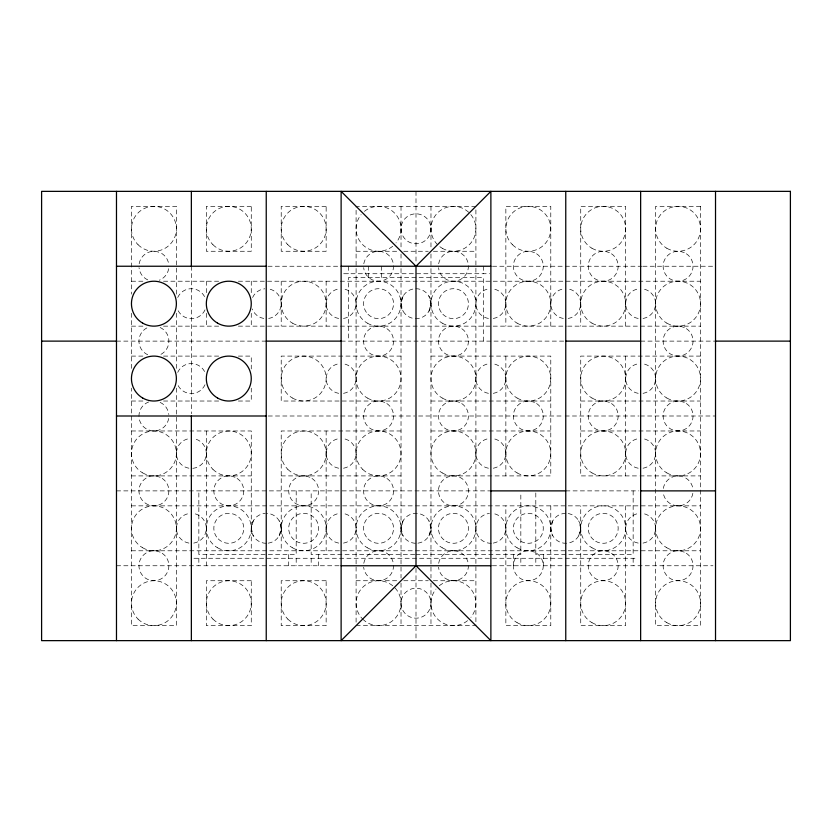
<?xml version="1.0" encoding="UTF-8"?>
<svg xmlns="http://www.w3.org/2000/svg" width="832" height="832" viewBox="0 0 832 832"><rect width="100%" height="100%" fill="white"/><g stroke="black" fill="none" stroke-linecap="round" stroke-linejoin="round"><path stroke-width="0.62" stroke-dasharray="4.16 3.12" d="M206.471 530.826L206.586 524.961M253.271 520.832L251.264 528.32L253.271 535.808M279.209 535.808L281.216 528.32L279.209 520.832M403.031 520.832L401.024 528.32L403.031 535.808M428.969 535.808L430.976 528.32L428.969 520.832M552.791 520.832L550.784 528.32L552.791 535.808M578.729 535.808L580.736 528.32L578.729 520.832M403.042 296.171L401.024 303.659L403.021 311.147M428.958 311.189L430.976 303.701L428.979 296.213M475.904 206.336L356.096 206.336L356.096 623.095M356.096 251.264L398.611 251.264M403.759 251.264L428.241 251.264M433.389 251.264L475.904 251.264M267.966 266.24L340.683 266.24M492.502 266.24L641.93 266.24M642.907 266.24L715.52 266.24M343.699 273.728L489.59 273.728M131.456 281.216L144.342 281.216M163.55 281.216L219.222 281.216M238.378 281.216L700.544 281.216M131.456 326.144L144.342 326.144M163.55 326.144L219.222 326.144M238.378 326.144L566.405 326.144M567.694 326.144L700.544 326.144M116.48 341.12L266.24 341.12M341.12 341.12L565.76 341.12M640.64 341.12L715.52 341.12M131.456 356.096L144.342 356.096M163.55 356.096L219.055 356.096M238.378 356.096L251.264 356.096L251.264 368.93M401.024 356.096L281.216 356.096L281.216 401.024L401.024 401.024M430.976 356.096L550.784 356.096L550.784 475.904L430.976 475.904M700.544 356.096L580.736 356.096L580.736 475.904L638.706 475.904M131.456 401.024L144.342 401.024M163.55 401.024L219.055 401.024M238.378 401.024L251.264 401.024L251.264 388.19M430.976 401.024L550.784 401.024M580.736 401.024L700.544 401.024M268.185 416L339.83 416M340.798 416L414.71 416M418.579 416L563.815 416M565.115 416L639.018 416M640.318 416L715.52 416M131.456 430.976L251.264 430.976L251.264 550.784M401.024 430.976L281.216 430.976L281.216 550.784M430.976 430.976L550.784 430.976M580.736 430.976L700.544 430.976M131.456 475.904L251.264 475.904M281.216 475.904L401.024 475.904M639.995 475.904L700.544 475.904M116.48 490.88L490.017 490.88M565.76 490.88L638.851 490.88M131.456 505.856L700.544 505.856M131.456 550.784L700.544 550.784M414.71 554.528L311.168 554.528L311.168 490.88M416 554.528L520.832 554.528L520.832 492.18M193.96 558.272L638.04 558.272M116.48 565.76L340.725 565.76M492.357 565.76L712.941 565.76M356.096 580.736L398.611 580.736M403.759 580.736L428.241 580.736M433.389 580.736L475.904 580.736M356.096 625.664L475.904 625.664L475.904 208.905M633.152 490.88L633.152 554.528L535.808 554.528L535.808 492.18M633.152 558.272L633.152 565.76M625.664 326.144L625.664 206.336L580.736 206.336L580.736 326.144M625.664 356.096L625.664 475.904M625.664 505.856L625.664 625.664L580.736 625.664L580.736 505.856M550.784 326.144L550.784 206.336L505.856 206.336L505.856 326.144M550.784 505.856L550.784 625.664L505.856 625.664L505.856 505.856M543.296 554.528L543.296 565.76M535.808 558.272L535.808 565.76M520.832 558.272L520.832 565.76M513.344 554.528L513.344 565.76M505.856 356.096L505.856 475.904M483.392 266.24L483.392 273.728M483.392 341.12L483.392 277.472L348.608 277.472L348.608 341.12M430.976 206.336L430.976 248.851M430.976 253.999L430.976 578.001M430.976 583.149L430.976 625.664M416 191.36L416 263.661M416 568.339L416 638.061M401.024 206.336L401.024 248.851M401.024 253.999L401.024 578.001M401.024 583.149L401.024 625.664M381.306 266.24L381.306 277.472M368.326 266.24L368.326 277.472M348.608 266.24L348.608 273.728M326.144 281.216L326.144 326.144M326.144 430.976L326.144 550.784M318.656 554.528L318.656 565.76M311.168 558.272L311.168 565.76M296.192 490.88L296.192 554.528L198.848 554.528L198.848 490.88M296.192 558.272L296.192 565.76M288.704 554.528L288.704 565.76M281.216 281.216L281.216 326.144M251.264 281.216L251.264 294.05M251.264 313.31L251.264 326.144M206.336 281.216L206.336 294.05M206.336 313.31L206.336 326.144M206.336 430.976L206.336 550.784M206.336 554.528L206.336 565.76M198.848 558.272L198.848 565.76M191.36 266.24L191.36 413.733M176.384 294.102L176.384 206.336L131.456 206.336L131.456 294.102M176.384 313.258L176.384 368.982M176.384 388.138L176.384 625.664L131.456 625.664L131.456 388.138M131.456 313.258L131.456 368.982M204.994 309.878A14.976 14.976 0 0 1 177.341 308.942M177.726 297.482A14.976 14.976 0 0 1 205.379 298.418M204.994 384.758A14.976 14.976 0 0 1 177.705 384.717M177.726 372.362A14.976 14.976 0 0 1 205.379 373.298M168.688 418.454A14.976 14.976 0 0 1 151.466 430.768L147.722 429.634A14.976 14.976 0 0 1 139.142 418.413M138.954 416.478A14.976 14.976 0 0 1 148.658 401.981M160.118 402.366A14.976 14.976 0 0 1 168.823 414.554M393.526 565.282A14.976 14.976 0 0 1 376.106 580.528L372.362 579.394A14.976 14.976 0 0 1 363.657 567.206M363.792 563.306A14.976 14.976 0 0 1 381.014 550.992L384.758 552.126A14.976 14.976 0 0 1 393.463 564.314M468.406 565.282A14.976 14.976 0 0 1 450.986 580.528L447.242 579.394A14.976 14.976 0 0 1 438.537 567.206M438.672 563.306A14.976 14.976 0 0 1 455.894 550.992L459.638 552.126A14.976 14.976 0 0 1 468.343 564.314M439.296 585.749A22.464 22.464 0 0 1 470.891 617.344M467.584 620.651A22.464 22.464 0 0 1 435.989 589.056M393.526 265.762A14.976 14.976 0 0 1 376.106 281.008L372.362 279.874A14.976 14.976 0 0 1 363.657 267.686M363.792 263.786A14.976 14.976 0 0 1 381.014 251.472L384.758 252.606A14.976 14.976 0 0 1 393.463 264.794M364.416 211.349A22.464 22.464 0 0 1 396.011 242.944M392.704 246.251A22.464 22.464 0 0 1 361.109 214.656M168.688 268.694A14.976 14.976 0 0 1 159.182 280.259M147.722 279.874A14.976 14.976 0 0 1 139.017 267.686M139.152 263.786A14.976 14.976 0 0 1 156.374 251.472L160.118 252.606A14.976 14.976 0 0 1 168.823 264.794M468.406 265.762A14.976 14.976 0 0 1 450.986 281.008L447.242 279.874A14.976 14.976 0 0 1 438.537 267.686M438.672 263.786A14.976 14.976 0 0 1 455.894 251.472L459.638 252.606A14.976 14.976 0 0 1 468.343 264.794M343.533 543.098A14.976 14.976 0 0 0 354.754 534.518L355.888 530.774A14.976 14.976 0 0 0 343.574 513.552M338.666 543.088A14.976 14.976 0 0 1 326.352 525.866L327.486 522.122A14.976 14.976 0 0 1 339.674 513.417M643.053 543.098A14.976 14.976 0 0 0 654.274 534.518L655.408 530.774A14.976 14.976 0 0 0 643.094 513.552M638.186 543.088A14.976 14.976 0 0 1 625.872 525.866L627.006 522.122A14.976 14.976 0 0 1 638.227 513.542M493.293 543.098A14.976 14.976 0 0 0 504.514 534.518L505.648 530.774A14.976 14.976 0 0 0 493.334 513.552M491.358 543.286A14.976 14.976 0 0 1 476.112 525.866L477.246 522.122A14.976 14.976 0 0 1 489.434 513.417M193.773 543.098A14.976 14.976 0 0 0 204.994 534.518L206.128 530.774A14.976 14.976 0 0 0 193.814 513.552M188.906 543.088A14.976 14.976 0 0 1 176.592 525.866L177.726 522.122A14.976 14.976 0 0 1 188.947 513.542M643.053 468.218A14.976 14.976 0 0 0 654.274 459.638L655.408 455.894A14.976 14.976 0 0 0 643.094 438.672M638.186 468.208A14.976 14.976 0 0 1 625.872 450.986L627.006 447.242A14.976 14.976 0 0 1 638.227 438.662M493.293 468.218A14.976 14.976 0 0 0 504.514 459.638L505.648 455.894A14.976 14.976 0 0 0 493.334 438.672M488.426 468.208A14.976 14.976 0 0 1 476.112 450.986L477.246 447.242A14.976 14.976 0 0 1 489.434 438.537M417.955 543.171A14.976 14.976 0 0 0 429.634 534.518L430.768 530.774A14.976 14.976 0 0 0 402.366 522.122L401.232 525.866A14.976 14.976 0 0 0 416.478 543.286M268.195 543.171A14.976 14.976 0 0 0 279.874 534.518L281.008 530.774A14.976 14.976 0 0 0 266.24 513.344M266.24 543.296A14.976 14.976 0 0 1 251.472 525.866L252.606 522.122A14.976 14.976 0 0 1 265.262 513.375M565.76 513.344A14.976 14.976 0 0 0 552.126 522.122L550.992 525.866A14.976 14.976 0 0 0 579.394 534.518L580.528 530.774A14.976 14.976 0 0 0 567.715 513.469M343.533 318.458A14.976 14.976 0 0 0 354.754 309.878L355.888 306.134A14.976 14.976 0 0 0 343.574 288.912M338.666 318.448A14.976 14.976 0 0 1 326.352 301.226L327.486 297.482A14.976 14.976 0 0 1 339.674 288.777M343.533 393.338A14.976 14.976 0 0 0 354.754 384.758L355.888 381.014A14.976 14.976 0 0 0 343.574 363.792M338.666 393.328A14.976 14.976 0 0 1 326.352 376.106L327.486 372.362A14.976 14.976 0 0 1 339.674 363.657M643.053 318.458A14.976 14.976 0 0 0 654.274 309.878L655.408 306.134A14.976 14.976 0 0 0 643.094 288.912M638.186 318.448A14.976 14.976 0 0 1 625.872 301.226L627.006 297.482A14.976 14.976 0 0 1 639.194 288.777M568.173 318.458A14.976 14.976 0 0 0 579.394 309.878L580.528 306.134A14.976 14.976 0 0 0 568.214 288.912M563.306 318.448A14.976 14.976 0 0 1 550.992 301.226L552.126 297.482A14.976 14.976 0 0 1 563.347 288.902M692.848 493.334A14.976 14.976 0 0 1 675.626 505.648L671.882 504.514A14.976 14.976 0 0 1 663.177 492.326M663.312 488.426A14.976 14.976 0 0 1 680.534 476.112L684.278 477.246A14.976 14.976 0 0 1 692.858 488.467M493.293 318.458A14.976 14.976 0 0 0 504.514 309.878L505.648 306.134A14.976 14.976 0 0 0 493.334 288.912M488.426 318.448A14.976 14.976 0 0 1 476.112 301.226L477.246 297.482A14.976 14.976 0 0 1 489.434 288.777M493.293 393.338A14.976 14.976 0 0 0 504.514 384.758L505.648 381.014A14.976 14.976 0 0 0 493.334 363.792M488.426 393.328A14.976 14.976 0 0 1 476.112 376.106L477.246 372.362A14.976 14.976 0 0 1 489.434 363.657M643.053 393.338A14.976 14.976 0 0 0 654.274 384.758L655.408 381.014A14.976 14.976 0 0 0 643.094 363.792M638.186 393.328A14.976 14.976 0 0 1 625.872 376.106L627.006 372.362A14.976 14.976 0 0 1 639.194 363.657M160.118 327.486A14.976 14.976 0 0 1 160.077 354.775M147.722 354.754A14.976 14.976 0 0 1 148.658 327.101M343.533 468.218A14.976 14.976 0 0 0 354.754 459.638L355.888 455.894A14.976 14.976 0 0 0 343.574 438.672M338.666 468.208A14.976 14.976 0 0 1 326.352 450.986L327.486 447.242A14.976 14.976 0 0 1 339.674 438.537M192.806 468.343A14.976 14.976 0 0 0 204.994 459.638L206.128 455.894A14.976 14.976 0 0 0 193.814 438.672M188.906 468.208A14.976 14.976 0 0 1 176.592 450.986L177.726 447.242A14.976 14.976 0 0 1 188.947 438.662M268.653 318.458A14.976 14.976 0 0 0 279.874 309.878L281.008 306.134A14.976 14.976 0 0 0 268.694 288.912M263.786 318.448A14.976 14.976 0 0 1 252.221 308.942M252.606 297.482A14.976 14.976 0 0 1 264.794 288.777M402.366 297.482L401.232 301.226A14.976 14.976 0 0 0 429.634 309.878L430.768 306.134A14.976 14.976 0 0 0 402.366 297.482M450.018 476.299L447.242 477.246A14.976 14.976 0 0 0 456.862 505.461L459.638 504.514A14.976 14.976 0 0 0 450.018 476.299M251.264 206.336L206.336 206.336L206.336 251.264L251.264 251.264L251.264 206.336M326.144 206.336L281.216 206.336L281.216 251.264L326.144 251.264L326.144 206.336M700.544 206.336L655.616 206.336L655.616 625.664L700.544 625.664L700.544 206.336M251.264 580.736L206.336 580.736L206.336 625.664L251.264 625.664L251.264 580.736M326.144 580.736L281.216 580.736L281.216 625.664L326.144 625.664L326.144 580.736M684.278 252.606L680.534 251.472A14.976 14.976 0 0 0 671.882 279.874L675.626 281.008A14.976 14.976 0 0 0 684.278 252.606M609.398 252.606L605.654 251.472A14.976 14.976 0 0 0 597.002 279.874L600.746 281.008A14.976 14.976 0 0 0 609.398 252.606M534.518 252.606L530.774 251.472A14.976 14.976 0 0 0 522.122 279.874L525.866 281.008A14.976 14.976 0 0 0 534.518 252.606M684.278 327.486L680.534 326.352A14.976 14.976 0 0 0 671.882 354.754L675.626 355.888A14.976 14.976 0 0 0 684.278 327.486M684.278 402.366L680.534 401.232A14.976 14.976 0 0 0 671.882 429.634L675.626 430.768A14.976 14.976 0 0 0 684.278 402.366M609.398 402.366L605.654 401.232A14.976 14.976 0 0 0 597.002 429.634L600.746 430.768A14.976 14.976 0 0 0 609.398 402.366M534.518 402.366L530.774 401.232A14.976 14.976 0 0 0 522.122 429.634L525.866 430.768A14.976 14.976 0 0 0 534.518 402.366M459.638 402.366L455.894 401.232A14.976 14.976 0 0 0 447.242 429.634L450.986 430.768A14.976 14.976 0 0 0 459.638 402.366M384.758 402.366L381.014 401.232A14.976 14.976 0 0 0 372.362 429.634L376.106 430.768A14.976 14.976 0 0 0 384.758 402.366M684.278 552.126L680.534 550.992A14.976 14.976 0 0 0 671.882 579.394L675.626 580.528A14.976 14.976 0 0 0 684.278 552.126M609.398 552.126L605.654 550.992A14.976 14.976 0 0 0 597.002 579.394L600.746 580.528A14.976 14.976 0 0 0 609.398 552.126M309.878 477.246L306.134 476.112A14.976 14.976 0 0 0 297.482 504.514L301.226 505.648A14.976 14.976 0 0 0 309.878 477.246M534.518 552.126L530.774 550.992A14.976 14.976 0 0 0 522.122 579.394L525.866 580.528A14.976 14.976 0 0 0 534.518 552.126M234.998 477.246L231.254 476.112A14.976 14.976 0 0 0 222.602 504.514L226.346 505.648A14.976 14.976 0 0 0 234.998 477.246M160.118 477.246L156.374 476.112A14.976 14.976 0 0 0 147.722 504.514L151.466 505.648A14.976 14.976 0 0 0 160.118 477.246M160.118 552.126L156.374 550.992A14.976 14.976 0 0 0 147.722 579.394L151.466 580.528A14.976 14.976 0 0 0 160.118 552.126M459.638 327.486L456.862 326.539A14.976 14.976 0 0 0 447.242 354.754L450.018 355.701A14.976 14.976 0 0 0 459.638 327.486M384.758 327.486L381.982 326.539A14.976 14.976 0 0 0 372.362 354.754L375.138 355.701A14.976 14.976 0 0 0 384.758 327.486M384.758 477.246L381.982 476.299A14.976 14.976 0 0 0 372.362 504.514L375.138 505.461A14.976 14.976 0 0 0 384.758 477.246M430.581 225.378L429.634 222.602A14.976 14.976 0 0 0 401.419 232.222L402.366 234.998A14.976 14.976 0 0 0 430.581 225.378M430.581 599.778L429.634 597.002A14.976 14.976 0 0 0 401.419 606.622L402.366 609.398A14.976 14.976 0 0 0 430.581 599.778M292.448 547.778A22.464 22.464 0 0 0 326.144 528.32A22.464 22.464 0 0 0 292.448 508.862A22.464 22.464 0 0 0 292.448 547.778M287.799 469.321A22.464 22.464 0 0 0 325.374 459.254A22.464 22.464 0 0 0 297.866 431.746A22.464 22.464 0 0 0 287.799 469.321M287.799 619.081A22.464 22.464 0 0 0 325.374 609.014A22.464 22.464 0 0 0 297.866 581.506A22.464 22.464 0 0 0 287.799 619.081M138.039 619.081A22.464 22.464 0 0 0 175.614 609.014A22.464 22.464 0 0 0 148.106 581.506A22.464 22.464 0 0 0 138.039 619.081M142.688 472.898A22.464 22.464 0 0 0 176.384 453.44A22.464 22.464 0 0 0 142.688 433.982A22.464 22.464 0 0 0 142.688 472.898M142.688 547.778A22.464 22.464 0 0 0 176.384 528.32A22.464 22.464 0 0 0 142.688 508.862A22.464 22.464 0 0 0 142.688 547.778M362.679 619.081A22.464 22.464 0 0 0 400.254 609.014A22.464 22.464 0 0 0 372.746 581.506A22.464 22.464 0 0 0 362.679 619.081M362.679 469.321A22.464 22.464 0 0 0 400.254 459.254A22.464 22.464 0 0 0 372.746 431.746A22.464 22.464 0 0 0 362.679 469.321M367.328 398.018A22.464 22.464 0 0 0 401.024 378.56A22.464 22.464 0 0 0 367.328 359.102A22.464 22.464 0 0 0 367.328 398.018M367.328 547.778A22.464 22.464 0 0 0 401.024 528.32A22.464 22.464 0 0 0 367.328 508.862A22.464 22.464 0 0 0 367.328 547.778M666.848 248.258A22.464 22.464 0 0 0 700.544 228.8A22.464 22.464 0 0 0 666.848 209.342A22.464 22.464 0 0 0 666.848 248.258M666.848 323.138A22.464 22.464 0 0 0 700.544 303.68A22.464 22.464 0 0 0 666.848 284.222A22.464 22.464 0 0 0 666.848 323.138M666.848 398.018A22.464 22.464 0 0 0 700.544 378.56A22.464 22.464 0 0 0 666.848 359.102A22.464 22.464 0 0 0 666.848 398.018M666.848 547.778A22.464 22.464 0 0 0 700.544 528.32A22.464 22.464 0 0 0 666.848 508.862A22.464 22.464 0 0 0 666.848 547.778M666.848 622.658A22.464 22.464 0 0 0 700.544 603.2A22.464 22.464 0 0 0 666.848 583.742A22.464 22.464 0 0 0 666.848 622.658M666.848 472.898A22.464 22.464 0 0 0 700.544 453.44A22.464 22.464 0 0 0 666.848 433.982A22.464 22.464 0 0 0 666.848 472.898M591.968 547.778A22.464 22.464 0 0 0 625.664 528.32A22.464 22.464 0 0 0 591.968 508.862A22.464 22.464 0 0 0 591.968 547.778M591.968 622.658A22.464 22.464 0 0 0 625.664 603.2A22.464 22.464 0 0 0 591.968 583.742A22.464 22.464 0 0 0 591.968 622.658M512.439 244.681A22.464 22.464 0 0 0 550.014 234.614A22.464 22.464 0 0 0 522.506 207.106A22.464 22.464 0 0 0 512.439 244.681M517.088 323.138A22.464 22.464 0 0 0 550.784 303.68A22.464 22.464 0 0 0 517.088 284.222A22.464 22.464 0 0 0 517.088 323.138M442.208 547.778A22.464 22.464 0 0 0 475.904 528.32A22.464 22.464 0 0 0 442.208 508.862A22.464 22.464 0 0 0 442.208 547.778M287.799 244.681A22.464 22.464 0 0 0 325.374 234.614A22.464 22.464 0 0 0 297.866 207.106A22.464 22.464 0 0 0 287.799 244.681M517.088 398.018A22.464 22.464 0 0 0 550.784 378.56A22.464 22.464 0 0 0 517.088 359.102A22.464 22.464 0 0 0 517.088 398.018M517.088 547.778A22.464 22.464 0 0 0 550.784 528.32A22.464 22.464 0 0 0 517.088 508.862A22.464 22.464 0 0 0 517.088 547.778M517.088 622.658A22.464 22.464 0 0 0 550.784 603.2A22.464 22.464 0 0 0 517.088 583.742A22.464 22.464 0 0 0 517.088 622.658M517.088 472.898A22.464 22.464 0 0 0 550.784 453.44A22.464 22.464 0 0 0 517.088 433.982A22.464 22.464 0 0 0 517.088 472.898M367.328 323.138A22.464 22.464 0 0 0 401.024 303.68A22.464 22.464 0 0 0 367.328 284.222A22.464 22.464 0 0 0 367.328 323.138M591.968 248.258A22.464 22.464 0 0 0 625.664 228.8A22.464 22.464 0 0 0 591.968 209.342A22.464 22.464 0 0 0 591.968 248.258M591.968 398.018A22.464 22.464 0 0 0 625.664 378.56A22.464 22.464 0 0 0 591.968 359.102A22.464 22.464 0 0 0 591.968 398.018M591.968 472.898A22.464 22.464 0 0 0 625.664 453.44A22.464 22.464 0 0 0 591.968 433.982A22.464 22.464 0 0 0 591.968 472.898M591.968 323.138A22.464 22.464 0 0 0 625.664 303.68A22.464 22.464 0 0 0 591.968 284.222A22.464 22.464 0 0 0 591.968 323.138M138.039 244.681A22.464 22.464 0 0 0 175.614 234.614A22.464 22.464 0 0 0 148.106 207.106A22.464 22.464 0 0 0 138.039 244.681M212.919 244.681A22.464 22.464 0 0 0 250.494 234.614A22.464 22.464 0 0 0 222.986 207.106A22.464 22.464 0 0 0 212.919 244.681M217.568 547.778A22.464 22.464 0 0 0 251.264 528.32A22.464 22.464 0 0 0 217.568 508.862A22.464 22.464 0 0 0 217.568 547.778M212.919 469.321A22.464 22.464 0 0 0 250.494 459.254A22.464 22.464 0 0 0 222.986 431.746A22.464 22.464 0 0 0 212.919 469.321M212.919 619.081A22.464 22.464 0 0 0 250.494 609.014A22.464 22.464 0 0 0 222.986 581.506A22.464 22.464 0 0 0 212.919 619.081M442.208 248.258A22.464 22.464 0 0 0 475.904 228.8A22.464 22.464 0 0 0 442.208 209.342A22.464 22.464 0 0 0 442.208 248.258M442.208 398.018A22.464 22.464 0 0 0 475.904 378.56A22.464 22.464 0 0 0 442.208 359.102A22.464 22.464 0 0 0 442.208 398.018M442.208 472.898A22.464 22.464 0 0 0 475.904 453.44A22.464 22.464 0 0 0 442.208 433.982A22.464 22.464 0 0 0 442.208 472.898M442.208 323.138A22.464 22.464 0 0 0 475.904 303.68A22.464 22.464 0 0 0 442.208 284.222A22.464 22.464 0 0 0 442.208 323.138M292.448 323.138A22.464 22.464 0 0 0 326.144 303.68A22.464 22.464 0 0 0 292.448 284.222A22.464 22.464 0 0 0 292.448 323.138M292.448 398.018A22.464 22.464 0 0 0 326.144 378.56A22.464 22.464 0 0 0 292.448 359.102A22.464 22.464 0 0 0 292.448 398.018M442.853 314.267A14.976 14.976 0 0 0 467.906 307.559A14.976 14.976 0 0 0 449.561 289.214A14.976 14.976 0 0 0 442.853 314.267M367.973 314.267A14.976 14.976 0 0 0 393.026 307.559A14.976 14.976 0 0 0 374.681 289.214A14.976 14.976 0 0 0 367.973 314.267M595.712 541.289A14.976 14.976 0 0 0 618.176 528.32A14.976 14.976 0 0 0 595.712 515.351A14.976 14.976 0 0 0 595.712 541.289M520.832 541.289A14.976 14.976 0 0 0 543.296 528.32A14.976 14.976 0 0 0 520.832 515.351A14.976 14.976 0 0 0 520.832 541.289M367.973 538.907A14.976 14.976 0 0 0 393.026 532.199A14.976 14.976 0 0 0 374.681 513.854A14.976 14.976 0 0 0 367.973 538.907M296.192 541.289A14.976 14.976 0 0 0 318.656 528.32A14.976 14.976 0 0 0 296.192 515.351A14.976 14.976 0 0 0 296.192 541.289M218.213 538.907A14.976 14.976 0 0 0 243.266 532.199A14.976 14.976 0 0 0 224.921 513.854A14.976 14.976 0 0 0 218.213 538.907M445.952 541.289A14.976 14.976 0 0 0 468.416 528.32A14.976 14.976 0 0 0 445.952 515.351A14.976 14.976 0 0 0 445.952 541.289"/><path stroke-width="1.25" d="M416 266.24L490.88 191.36L490.88 640.64L416 565.76L416 266.24L341.12 191.36L341.12 640.64L416 565.76M116.48 266.24L266.24 266.24M341.12 266.24L490.88 266.24M41.6 341.12L116.48 341.12M266.24 341.12L341.12 341.12M565.76 341.12L640.64 341.12M715.52 341.12L790.4 341.12M116.48 416L266.24 416M490.88 490.88L565.76 490.88M640.64 490.88L715.52 490.88M341.12 565.76L490.88 565.76M715.52 191.36L715.52 640.64M640.64 191.36L640.64 640.64M565.76 191.36L565.76 640.64M266.24 191.36L266.24 640.64M191.36 191.36L191.36 266.24M191.36 416L191.36 640.64M116.48 191.36L116.48 640.64M790.4 191.36L41.6 191.36L41.6 640.64L790.4 640.64L790.4 191.36M217.568 323.138A22.464 22.464 0 0 0 251.264 303.68A22.464 22.464 0 0 0 217.568 284.222A22.464 22.464 0 0 0 217.568 323.138M142.688 323.138A22.464 22.464 0 0 0 176.384 303.68A22.464 22.464 0 0 0 142.688 284.222A22.464 22.464 0 0 0 142.688 323.138M217.568 398.018A22.464 22.464 0 0 0 251.264 378.56A22.464 22.464 0 0 0 217.568 359.102A22.464 22.464 0 0 0 217.568 398.018M142.688 398.018A22.464 22.464 0 0 0 176.384 378.56A22.464 22.464 0 0 0 142.688 359.102A22.464 22.464 0 0 0 142.688 398.018"/></g></svg>
